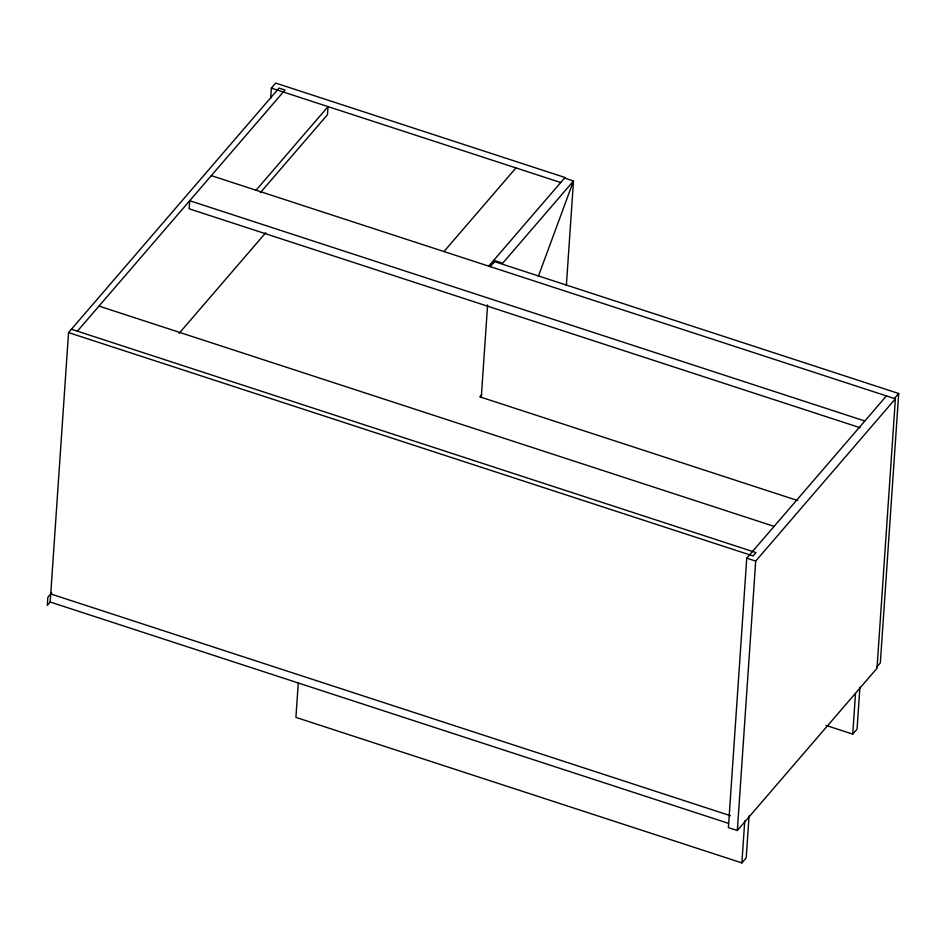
<?xml version="1.0" encoding="UTF-8"?>
<svg xmlns="http://www.w3.org/2000/svg" width="946" height="946" viewBox="0 0 946 946"><rect width="100%" height="100%" fill="white"/><g stroke="black" fill="none" stroke-linecap="round" stroke-linejoin="round"><path stroke-width="1.42" d="M77.395 331.183L284.971 90.059L279.011 88.108L68.55 332.578L50.185 602.023L728.467 823.339M270.662 98.419L271.36 88.12L275.688 83.094L565.022 177.505L488.704 266.145M298.297 682.634L295.932 717.399L741.877 862.906L746.193 857.88L749.055 815.878M481.266 397.675L487.592 304.919M493.552 263.236L493.753 260.292L502.693 263.213L573.489 180.982L564.537 178.061M566.358 285.515L573.489 180.982L538.345 276.327M886.426 395.913L746.761 558.152L728.396 827.596L737.336 830.517L877.001 668.278L895.377 398.834L211.301 175.637M737.336 830.517L755.712 561.073L895.377 398.834M741.877 862.906L744.739 820.892M826.047 725.405L852.736 734.12L855.503 693.56M859.926 687.092L857.064 729.106L852.736 734.12M490.205 266.63L494.522 261.616L898.7 393.501L880.336 662.933L876.871 666.954M256.047 190.229L328.037 106.602L327.482 114.691L260.292 192.736M179.137 333.335L265.731 232.74M51.699 592.811L47.856 597.281L47.3 605.369L50.185 602.011M443.97 251.553L515.96 167.927M481.715 394.6L479.799 396.823L797.691 500.552M894.384 398.514L898.7 393.501M271.36 88.12L560.706 182.519M864.833 421.005L189.708 200.718L189.153 208.806L860.068 427.71M98.987 306.09L774.112 526.378M71.423 329.232L755.996 552.594L753.122 555.941L68.55 332.578M746.761 558.152L755.712 561.073M50.729 593.934L730.418 815.712"/></g></svg>
